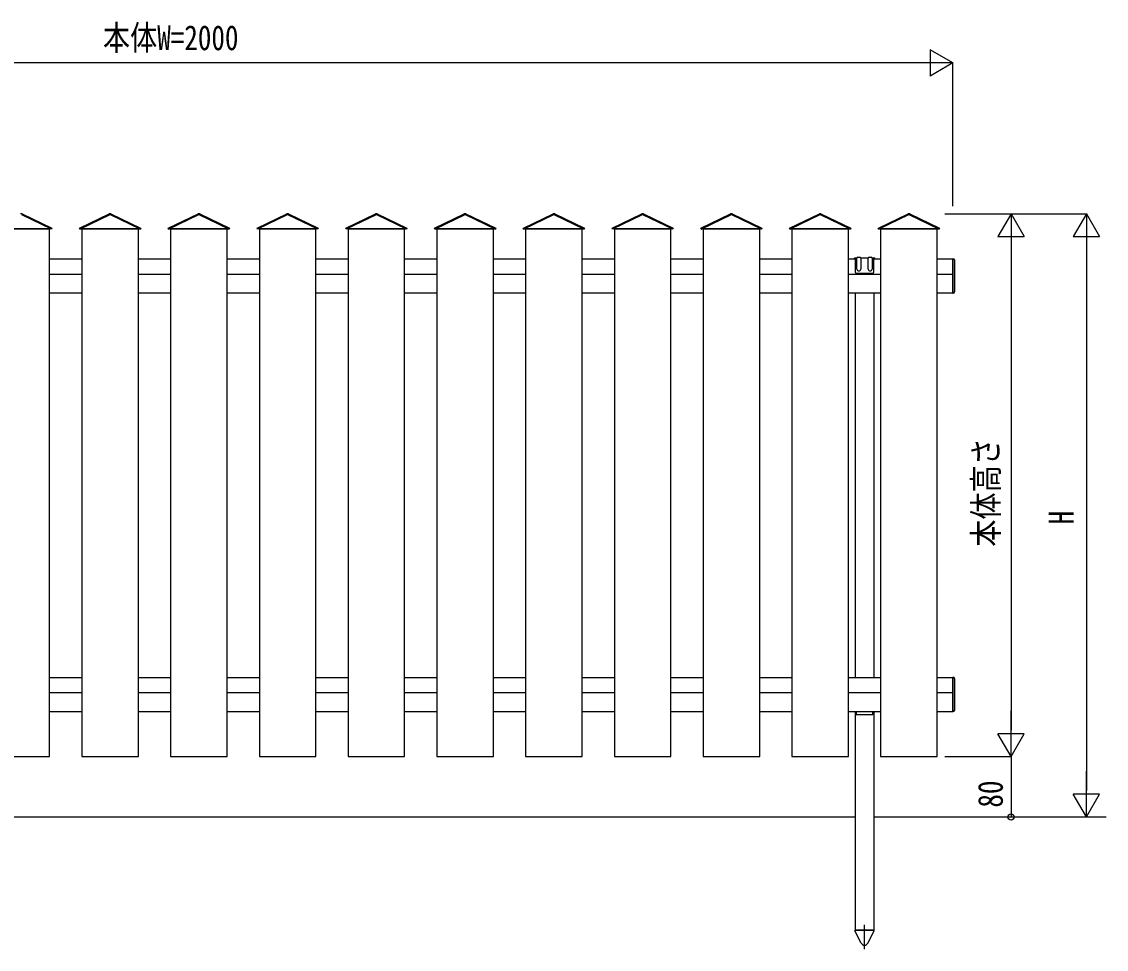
# Model space of a CAD drawing. Units: millimetres, scale not verified. Extents: x -4205 to 4205, y -2970 to 2970.
# Drawn here: x 1293 to 2731, y -306 to 924 of the extents above; entities that cross this region are included whole.
import ezdxf
from ezdxf.enums import TextEntityAlignment as Align

# ---------------------------------------------------------------- set-up
doc = ezdxf.new("R2010")
doc.units = ezdxf.units.MM
doc.header["$LTSCALE"] = 16
doc.layers.add('0-4_YKK_A1', color=4, linetype='Continuous')
doc.layers.add('0-5_YKK_D', color=6, linetype='Continuous')
doc.styles.add('ＭＳ ゴシック', font='')
doc.styles.get('ＭＳ ゴシック').set_extended_font_data('MS Gothic')

msp = doc.modelspace()

# ---------------------------------------------------------------- linework, layer by layer
at = {"layer": '0-4_YKK_A1'}
for p, q in [((1331.95, 648.52), (1292.54, 667.62)), ((1293.19, 668.97), (1332.61, 649.87)), ((1369.3, 649.87), (1408.71, 668.97)), ((1409.36, 667.62), (1369.95, 648.52)), ((1449.65, 648.52), (1410.24, 667.62)), ((1410.89, 668.97), (1450.31, 649.87)), ((1487, 649.87), (1526.41, 668.97)), ((1527.06, 667.62), (1487.65, 648.52)), ((1567.35, 648.52), (1527.94, 667.62)), ((1528.59, 668.97), (1568.01, 649.87)), ((1604.7, 649.87), (1644.11, 668.97)), ((1644.76, 667.62), (1605.35, 648.52)), ((1685.05, 648.52), (1645.64, 667.62)), ((1646.29, 668.97), (1685.71, 649.87)), ((1722.4, 649.87), (1761.81, 668.97)), ((1762.46, 667.62), (1723.05, 648.52)), ((1802.75, 648.52), (1763.34, 667.62)), ((1763.99, 668.97), (1803.41, 649.87)), ((1840.1, 649.87), (1879.51, 668.97)), ((1880.16, 667.62), (1840.75, 648.52)), ((1920.45, 648.52), (1881.04, 667.62)), ((1881.69, 668.97), (1921.11, 649.87)), ((1957.8, 649.87), (1997.21, 668.97)), ((1997.86, 667.62), (1958.45, 648.52)), ((2038.15, 648.52), (1998.74, 667.62)), ((1999.39, 668.97), (2038.81, 649.87)), ((2075.5, 649.87), (2114.91, 668.97)), ((2115.56, 667.62), (2076.15, 648.52)), ((2155.85, 648.52), (2116.44, 667.62)), ((2117.09, 668.97), (2156.51, 649.87)), ((2193.2, 649.87), (2232.61, 668.97)), ((2233.26, 667.62), (2193.85, 648.52)), ((2273.55, 648.52), (2234.14, 667.62)), ((2234.79, 668.97), (2274.21, 649.87)), ((2310.9, 649.87), (2350.31, 668.97)), ((2350.96, 667.62), (2311.55, 648.52)), ((2391.25, 648.52), (2351.84, 667.62)), ((2352.49, 668.97), (2391.91, 649.87)), ((2428.6, 649.87), (2468.01, 668.97)), ((2468.66, 667.62), (2429.25, 648.52)), ((2508.95, 648.52), (2469.54, 667.62)), ((2470.19, 668.97), (2509.61, 649.87)), ((1253.7, 649.22), (1330.5, 649.22)), ((1329.6, 649.22), (1254.6, 649.22)), ((1332.7, 649.6), (1332.22, 648.61)), ((1369.68, 648.61), (1369.2, 649.6)), ((1371.4, 649.22), (1448.2, 649.22)), ((1372.3, 649.22), (1372.3, -50.78)), ((1447.3, 649.22), (1372.3, 649.22)), ((1450.4, 649.6), (1449.92, 648.61)), ((1487.38, 648.61), (1486.9, 649.6)), ((1489.1, 649.22), (1565.9, 649.22)), ((1490, 649.22), (1490, -50.78)), ((1565, 649.22), (1490, 649.22)), ((1568.1, 649.6), (1567.62, 648.61)), ((1605.08, 648.61), (1604.6, 649.6)), ((1606.8, 649.22), (1683.6, 649.22)), ((1607.7, 649.22), (1607.7, -50.78)), ((1682.7, 649.22), (1607.7, 649.22)), ((1685.8, 649.6), (1685.32, 648.61)), ((1722.78, 648.61), (1722.3, 649.6)), ((1724.5, 649.22), (1801.3, 649.22)), ((1725.4, 649.22), (1725.4, -50.78)), ((1800.4, 649.22), (1725.4, 649.22)), ((1803.5, 649.6), (1803.02, 648.61)), ((1840.48, 648.61), (1840, 649.6)), ((1842.2, 649.22), (1919, 649.22)), ((1843.1, 649.22), (1843.1, -50.78)), ((1918.1, 649.22), (1843.1, 649.22)), ((1921.2, 649.6), (1920.72, 648.61)), ((1958.18, 648.61), (1957.7, 649.6)), ((1959.9, 649.22), (2036.7, 649.22)), ((1960.8, 649.22), (1960.8, -50.78)), ((2035.8, 649.22), (1960.8, 649.22)), ((2038.9, 649.6), (2038.42, 648.61)), ((2075.88, 648.61), (2075.4, 649.6)), ((2077.6, 649.22), (2154.4, 649.22)), ((2078.5, 649.22), (2078.5, -50.78)), ((2153.5, 649.22), (2078.5, 649.22)), ((2156.6, 649.6), (2156.12, 648.61)), ((2193.58, 648.61), (2193.1, 649.6)), ((2195.3, 649.22), (2272.1, 649.22)), ((2196.2, 649.22), (2196.2, -50.78)), ((2271.2, 649.22), (2196.2, 649.22)), ((2274.3, 649.6), (2273.82, 648.61)), ((2311.28, 648.61), (2310.8, 649.6)), ((2313, 649.22), (2389.8, 649.22)), ((2313.9, 649.22), (2313.9, -50.78)), ((2388.9, 649.22), (2313.9, 649.22)), ((2392, 649.6), (2391.52, 648.61)), ((2428.98, 648.61), (2428.5, 649.6)), ((2430.7, 649.22), (2507.5, 649.22)), ((2431.6, 649.22), (2431.6, -50.78)), ((2506.6, 649.22), (2431.6, 649.22)), ((2509.7, 649.6), (2509.22, 648.61)), ((1329.6, 609.22), (1372.3, 609.22)), ((1447.3, 609.22), (1490, 609.22)), ((1565, 609.22), (1607.7, 609.22)), ((1682.7, 609.22), (1725.4, 609.22)), ((1800.4, 609.22), (1843.1, 609.22)), ((1918.1, 609.22), (1960.8, 609.22)), ((2035.8, 609.22), (2078.5, 609.22)), ((2153.5, 609.22), (2196.2, 609.22)), ((2271.2, 609.22), (2313.9, 609.22)), ((2388.9, 609.22), (2397.75, 609.22)), ((2400.25, 610.42), (2397.75, 610.42)), ((2397.75, 610.42), (2397.75, 592.25)), ((2400.25, 595.75), (2400.25, 610.42)), ((2401.25, 611.42), (2404.25, 611.42)), ((2415.25, 610.42), (2405.25, 610.42)), ((2405.25, 610.42), (2405.25, 595.75)), ((2415.25, 595.75), (2415.25, 610.42)), ((2416.25, 611.42), (2419.25, 611.42)), ((2422.75, 610.42), (2420.25, 610.42)), ((2420.25, 610.42), (2420.25, 595.75)), ((2422.75, 592.25), (2422.75, 610.42)), ((2422.75, 609.22), (2431.6, 609.22)), ((2506.6, 609.22), (2527.5, 609.22)), ((2527.5, 609.42), (2528, 609.42)), ((2527.5, 609.42), (2527.5, 564.02)), ((2527.5, 564.22), (2527.5, 609.22)), ((2529.5, 607.92), (2529.5, 565.52)), ((2399.75, 590.25), (2420.75, 590.25)), ((1329.6, 589.22), (1372.3, 589.22)), ((1447.3, 589.22), (1490, 589.22)), ((1565, 589.22), (1607.7, 589.22)), ((1682.7, 589.22), (1725.4, 589.22)), ((1800.4, 589.22), (1843.1, 589.22)), ((1918.1, 589.22), (1960.8, 589.22)), ((2035.8, 589.22), (2078.5, 589.22)), ((2153.5, 589.22), (2196.2, 589.22)), ((2271.2, 589.22), (2313.9, 589.22)), ((2388.9, 589.22), (2431.6, 589.22)), ((2506.6, 589.22), (2527.5, 589.22)), ((1329.6, 564.22), (1372.3, 564.22)), ((1447.3, 564.22), (1490, 564.22)), ((1565, 564.22), (1607.7, 564.22)), ((1682.7, 564.22), (1725.4, 564.22)), ((1800.4, 564.22), (1843.1, 564.22)), ((1918.1, 564.22), (1960.8, 564.22)), ((2035.8, 564.22), (2078.5, 564.22)), ((2153.5, 564.22), (2196.2, 564.22)), ((2271.2, 564.22), (2313.9, 564.22)), ((2388.9, 564.22), (2431.6, 564.22)), ((2397.75, 564.22), (2397.75, 54.22)), ((2422.75, 564.22), (2422.75, 54.22)), ((2506.6, 564.22), (2527.5, 564.22)), ((2527.5, 564.02), (2528, 564.02)), ((1329.6, 54.22), (1372.3, 54.22)), ((1447.3, 54.22), (1490, 54.22)), ((1565, 54.22), (1607.7, 54.22)), ((1682.7, 54.22), (1725.4, 54.22)), ((1800.4, 54.22), (1843.1, 54.22)), ((1918.1, 54.22), (1960.8, 54.22)), ((2035.8, 54.22), (2078.5, 54.22)), ((2153.5, 54.22), (2196.2, 54.22)), ((2271.2, 54.22), (2313.9, 54.22)), ((2388.9, 54.22), (2431.6, 54.22)), ((2506.6, 54.22), (2527.5, 54.22)), ((2527.5, 54.42), (2528, 54.42)), ((2527.5, 54.42), (2527.5, 9.02)), ((2527.5, 54.22), (2527.5, 9.22)), ((2527.5, 9.22), (2527.5, 54.22)), ((2529.5, 52.92), (2529.5, 10.52)), ((1329.6, 34.22), (1372.3, 34.22)), ((1447.3, 34.22), (1490, 34.22)), ((1565, 34.22), (1607.7, 34.22)), ((1682.7, 34.22), (1725.4, 34.22)), ((1800.4, 34.22), (1843.1, 34.22)), ((1918.1, 34.22), (1960.8, 34.22)), ((2035.8, 34.22), (2078.5, 34.22)), ((2153.5, 34.22), (2196.2, 34.22)), ((2271.2, 34.22), (2313.9, 34.22)), ((2388.9, 34.22), (2431.6, 34.22)), ((2506.6, 34.22), (2527.5, 34.22)), ((1329.6, 9.22), (1372.3, 9.22)), ((1447.3, 9.22), (1490, 9.22)), ((1565, 9.22), (1607.7, 9.22)), ((1682.7, 9.22), (1725.4, 9.22)), ((1800.4, 9.22), (1843.1, 9.22)), ((1918.1, 9.22), (1960.8, 9.22)), ((2035.8, 9.22), (2078.5, 9.22)), ((2153.5, 9.22), (2196.2, 9.22)), ((2271.2, 9.22), (2313.9, 9.22)), ((2388.9, 9.22), (2431.6, 9.22)), ((2397.75, 9.22), (2397.75, -280.78)), ((2399.25, 9.22), (2399.25, 5.22)), ((2399.25, 5.22), (2421.25, 5.22)), ((2421.25, 5.22), (2421.25, 9.22)), ((2422.75, 9.22), (2422.75, -280.78)), ((2506.6, 9.22), (2527.5, 9.22)), ((2527.5, 9.02), (2528, 9.02)), ((422.75, -130.78), (2397.75, -130.78)), ((2422.75, -130.78), (2730.87, -130.78)), ((2397.55, -280.78), (2397.55, -281.78)), ((2422.95, -280.78), (2397.55, -280.78)), ((2405.79, -298.04), (2397.55, -281.78)), ((2397.75, -280.78), (2422.75, -280.78)), ((2410.25, -306.29), (2410.25, -273.81)), ((2414.71, -298.04), (2422.95, -281.78)), ((2422.95, -281.78), (2422.95, -280.78))]:
    msp.add_line(p, q, dxfattribs=at)
for points in [[(1254.6, -50.78), (1329.6, -50.78), (1329.6, 649.22)], [(1372.3, -50.78), (1447.3, -50.78), (1447.3, 649.22)], [(1490, -50.78), (1565, -50.78), (1565, 649.22)], [(1607.7, -50.78), (1682.7, -50.78), (1682.7, 649.22)], [(1725.4, -50.78), (1800.4, -50.78), (1800.4, 649.22)], [(1843.1, -50.78), (1918.1, -50.78), (1918.1, 649.22)], [(1960.8, -50.78), (2035.8, -50.78), (2035.8, 649.22)], [(2078.5, -50.78), (2153.5, -50.78), (2153.5, 649.22)], [(2196.2, -50.78), (2271.2, -50.78), (2271.2, 649.22)], [(2313.9, -50.78), (2388.9, -50.78), (2388.9, 649.22)], [(2431.6, -50.78), (2506.6, -50.78), (2506.6, 649.22)]]:
    msp.add_lwpolyline(points, dxfattribs=at)
for centre, radius, start, end in [((1292.1, 666.72), 2.5, 64.142, 115.858), ((1409.8, 666.72), 2.5, 64.142, 115.858), ((1409.8, 666.72), 1, 64.142, 115.858), ((1527.5, 666.72), 2.5, 64.142, 115.858), ((1527.5, 666.72), 1, 64.142, 115.858), ((1645.2, 666.72), 2.5, 64.142, 115.858), ((1645.2, 666.72), 1, 64.142, 115.858), ((1762.9, 666.72), 2.5, 64.142, 115.858), ((1762.9, 666.72), 1, 64.142, 115.858), ((1880.6, 666.72), 2.5, 64.142, 115.858), ((1880.6, 666.72), 1, 64.142, 115.858), ((1998.3, 666.72), 2.5, 64.142, 115.858), ((1998.3, 666.72), 1, 64.142, 115.858), ((2116, 666.72), 2.5, 64.142, 115.858), ((2116, 666.72), 1, 64.142, 115.858), ((2233.7, 666.72), 2.5, 64.142, 115.858), ((2233.7, 666.72), 1, 64.142, 115.858), ((2351.4, 666.72), 2.5, 64.142, 115.858), ((2351.4, 666.72), 1, 64.142, 115.858), ((2469.1, 666.72), 2.5, 64.142, 115.858), ((2469.1, 666.72), 1, 64.142, 115.858), ((1332.04, 648.7), 0.2, 244.142, 334.142), ((1332.52, 649.69), 0.2, 334.142, 64.142), ((1369.38, 649.69), 0.2, 115.858, 205.858), ((1369.86, 648.7), 0.2, 205.858, 295.858), ((1449.74, 648.7), 0.2, 244.142, 334.142), ((1450.22, 649.69), 0.2, 334.142, 64.142), ((1487.08, 649.69), 0.2, 115.858, 205.858), ((1487.56, 648.7), 0.2, 205.858, 295.858), ((1567.44, 648.7), 0.2, 244.142, 334.142), ((1567.92, 649.69), 0.2, 334.142, 64.142), ((1604.78, 649.69), 0.2, 115.858, 205.858), ((1605.26, 648.7), 0.2, 205.858, 295.858), ((1685.14, 648.7), 0.2, 244.142, 334.142), ((1685.62, 649.69), 0.2, 334.142, 64.142), ((1722.48, 649.69), 0.2, 115.858, 205.858), ((1722.96, 648.7), 0.2, 205.858, 295.858), ((1802.84, 648.7), 0.2, 244.142, 334.142), ((1803.32, 649.69), 0.2, 334.142, 64.142), ((1840.18, 649.69), 0.2, 115.858, 205.858), ((1840.66, 648.7), 0.2, 205.858, 295.858), ((1920.54, 648.7), 0.2, 244.142, 334.142), ((1921.02, 649.69), 0.2, 334.142, 64.142), ((1957.88, 649.69), 0.2, 115.858, 205.858), ((1958.36, 648.7), 0.2, 205.858, 295.858), ((2038.24, 648.7), 0.2, 244.142, 334.142), ((2038.72, 649.69), 0.2, 334.142, 64.142), ((2075.58, 649.69), 0.2, 115.858, 205.858), ((2076.06, 648.7), 0.2, 205.858, 295.858), ((2155.94, 648.7), 0.2, 244.142, 334.142), ((2156.42, 649.69), 0.2, 334.142, 64.142), ((2193.28, 649.69), 0.2, 115.858, 205.858), ((2193.76, 648.7), 0.2, 205.858, 295.858), ((2273.64, 648.7), 0.2, 244.142, 334.142), ((2274.12, 649.69), 0.2, 334.142, 64.142), ((2310.98, 649.69), 0.2, 115.858, 205.858), ((2311.46, 648.7), 0.2, 205.858, 295.858), ((2391.34, 648.7), 0.2, 244.142, 334.142), ((2391.82, 649.69), 0.2, 334.142, 64.142), ((2428.68, 649.69), 0.2, 115.858, 205.858), ((2429.16, 648.7), 0.2, 205.858, 295.858), ((2509.04, 648.7), 0.2, 244.142, 334.142), ((2509.52, 649.69), 0.2, 334.142, 64.142), ((2397.75, 608.72), 1.7, 90, 162.90146), ((2397.75, 608.72), 0.5, 90, 91.50659), ((2401.25, 610.42), 1, 90, 180), ((2404.25, 610.42), 1, 0, 90), ((2416.25, 610.42), 1, 90, 180), ((2419.25, 610.42), 1, 0, 90), ((2422.75, 608.72), 1.7, 17.09854, 90), ((2422.75, 608.72), 0.5, 88.49341, 90), ((2528, 607.92), 1.5, 0, 90), ((2399.75, 592.25), 2, 180, 270), ((2402.75, 595.75), 2.5, 180, 0), ((2417.75, 595.75), 2.5, 180, 0), ((2420.75, 592.25), 2, 270, 0), ((2528, 565.52), 1.5, 270, 0), ((2528, 52.92), 1.5, 0, 90), ((2528, 10.52), 1.5, 270, 0), ((2410.25, -295.78), 5, 206.87405, 333.12595)]:
    msp.add_arc(centre, radius, start, end, dxfattribs=at)
at = {"layer": '0-5_YKK_D'}
for p, q in [((2527.5, 869.22), (2497.19, 886.72)), ((2497.19, 886.72), (2497.19, 851.72)), ((2492.5, 869.22), (562.5, 869.22)), ((2527.5, 869.22), (2466.88, 869.22)), ((2527.5, 869.22), (2497.19, 851.72)), ((2527.5, 679.22), (2527.5, 870.22)), ((2516.6, 669.22), (2605.5, 669.22)), ((2516.6, 669.22), (2705.5, 669.22)), ((2604.5, 669.22), (2587, 638.91)), ((2604.5, 669.22), (2622, 638.91)), ((2604.5, 669.22), (2604.5, 608.6)), ((2704.5, 669.22), (2687, 638.91)), ((2704.5, 669.22), (2722, 638.91)), ((2704.5, 669.22), (2704.5, 608.6)), ((2587, 638.91), (2622, 638.91)), ((2604.5, 634.22), (2604.5, -15.78)), ((2687, 638.91), (2722, 638.91)), ((2704.5, 634.22), (2704.5, -95.78)), ((2604.5, -50.78), (2604.5, 9.84)), ((2604.5, -50.78), (2587, -20.47)), ((2622, -20.47), (2587, -20.47)), ((2604.5, -50.78), (2622, -20.47)), ((2516.6, -50.78), (2605.5, -50.78)), ((2516.6, -50.78), (2605.5, -50.78)), ((2604.5, -50.78), (2604.5, -130.78)), ((2704.5, -130.78), (2704.5, -70.16)), ((2704.5, -130.78), (2687, -100.47)), ((2722, -100.47), (2687, -100.47)), ((2704.5, -130.78), (2722, -100.47)), ((2516.6, -130.78), (2605.5, -130.78)), ((2516.6, -130.78), (2705.5, -130.78))]:
    msp.add_line(p, q, dxfattribs=at)
msp.add_circle((2604.5, -130.78), 4.25, dxfattribs=at)

# ---------------------------------------------------------------- texts
at = {"layer": '0-5_YKK_D', "style": 'ＭＳ ゴシック', "width": 0.8}
msp.add_text('本体W=2000', height=32.99, dxfattribs=at).set_placement((1400.3, 876.22), align=Align.BOTTOM_LEFT)
for s, p in [('本体高さ', (2597.5, 227.62)), ('H', (2697.5, 257.22)), ('80', (2603.5, -118.38))]:
    msp.add_text(s, height=32.99, rotation=90, dxfattribs=at).set_placement(p, align=Align.BOTTOM_LEFT)

doc.saveas('drawing.dxf')
